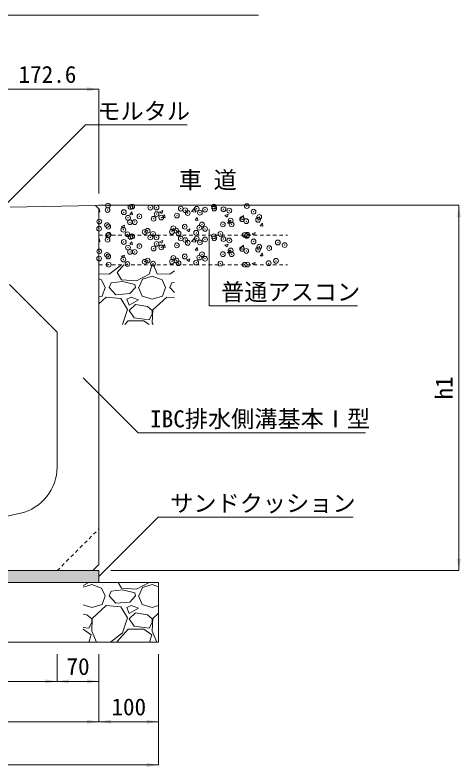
# Model space of a CAD drawing. Units: millimetres at full size. Extents: x 6872 to 78201, y -34623 to -7860.
# Drawn here: x 22926 to 23674, y -22117 to -20855 of the extents above; entities that cross this region are included whole.
import ezdxf
from ezdxf.enums import TextEntityAlignment as Align

# ---------------------------------------------------------------- set-up
doc = ezdxf.new("R2010")
doc.units = ezdxf.units.MM
doc.header["$LTSCALE"] = 16
doc.header["$PDMODE"] = 32
doc.header["$PDSIZE"] = 8
doc.linetypes.add('USER1', pattern=[0.675, 0.375, -0.3])
for name, color, linetype, lineweight in [('0_2', 7, 'Continuous', 20), ('寸法引出', 7, 'Continuous', 9), ('寸法線', 7, 'Continuous', 9), ('本体', 7, 'USER1', 9), ('ﾊｯﾁﾝｸﾞ', 7, 'Continuous', 5)]:
    doc.layers.add(name, color=color, linetype=linetype, lineweight=lineweight)
doc.styles.add('ＭＳ ゴシック', font='')
doc.styles.get('ＭＳ ゴシック').set_extended_font_data('MS Gothic')

# ---------------------------------------------------------------- blocks, each defined once
blk = doc.blocks.new('filled_arrow')
at = {"color": 0, "linetype": 'Continuous', "lineweight": -2}
blk.add_solid([(7.5, 1.25), (0, 0), (7.5, -1.25)], dxfattribs=at)

msp = doc.modelspace()

# ---------------------------------------------------------------- hatches: boundary and pattern name
at = {"layer": 'ﾊｯﾁﾝｸﾞ'}
msp.add_hatch(color=8, dxfattribs=at).paths.add_polyline_path([(23066.76, -21807.45), (23066.76, -21787.45), (22536.76, -21787.45), (22526.76, -21787.45), (22526.76, -21807.45)])

# ---------------------------------------------------------------- linework, layer by layer
at = {"layer": '0_2'}
for p, q in [((23060.76, -21174.57), (22917.76, -21177.34)), ((23060.76, -21174.57), (23066.76, -21174.45)), ((23060.76, -21174.57), (23066.76, -21180.45)), ((23066.76, -21174.45), (23384.41, -21174.45)), ((23066.76, -21180.45), (23066.76, -21777.45)), ((22916.76, -21307.45), (22996.76, -21387.45)), ((22996.76, -21613.42), (22996.76, -21387.45)), ((22526.76, -21787.45), (23066.76, -21787.45)), ((23056.76, -21787.45), (23066.76, -21777.45)), ((23066.76, -21787.45), (23066.76, -21807.45)), ((22426.76, -21807.45), (23166.76, -21807.45)), ((23166.76, -21907.45), (23166.76, -21807.45)), ((22426.76, -21907.45), (23166.76, -21907.45))]:
    msp.add_line(p, q, dxfattribs=at)
at = {"layer": '0_2', "linetype": 'USER1'}
for p, q in [((23066.76, -21224.45), (23382.84, -21224.45)), ((23066.76, -21274.45), (23382.84, -21274.45))]:
    msp.add_line(p, q, dxfattribs=at)
at = {"layer": '0_2'}
for centre, radius, start, end in [((22916.76, -21613.42), 80, 283.34233, 0), ((22796.76, -21107.45), 600, 256.65762, 283.34237)]:
    msp.add_arc(centre, radius, start, end, dxfattribs=at)
at = {"layer": '寸法引出'}
for p, q in [((22894.19, -20979.81), (23066.76, -20979.81)), ((23066.76, -21154.45), (23066.76, -20979.81)), ((22996.76, -21927.45), (22996.76, -21973.28)), ((22996.76, -21927.45), (22996.76, -21973.28)), ((23066.76, -21927.45), (23066.76, -21973.28)), ((23066.76, -21927.45), (23066.76, -22041.03)), ((23066.76, -21927.45), (23066.76, -22041.03)), ((23166.76, -21927.45), (23166.76, -22041.03)), ((23166.76, -21927.45), (23166.76, -22113.57)), ((22596.76, -21973.28), (22996.76, -21973.28)), ((22996.76, -21973.28), (23066.76, -21973.28)), ((22526.76, -22041.03), (23066.76, -22041.03)), ((23066.76, -22041.03), (23166.76, -22041.03)), ((22426.76, -22113.57), (23166.76, -22113.57))]:
    msp.add_line(p, q, dxfattribs=at)
at = {"layer": '寸法線'}
for p, q in [((23086.76, -21174.45), (23670.19, -21174.45)), ((23670.19, -21787.45), (23670.19, -21174.45)), ((23086.76, -21787.45), (23670.19, -21787.45))]:
    msp.add_line(p, q, dxfattribs=at)
for points in [[(22723.14, -21137.67), (22723.14, -20855.24), (23334.31, -20855.24)], [(22905.98, -21177.4), (23044.12, -21039.25), (23214.73, -21039.25)], [(23251.39, -21214.72), (23251.39, -21343.3), (23500.42, -21343.3)], [(23040.07, -21463.71), (23132.55, -21556.19), (23513.77, -21556.19)], [(23066.76, -21797.45), (23166.21, -21698.01), (23493.06, -21698.01)]]:
    msp.add_lwpolyline(points, dxfattribs=at)
at = {"layer": '本体'}
msp.add_line((22996.76, -21787.45), (23066.76, -21717.45), dxfattribs=at)
at = {"layer": 'ﾊｯﾁﾝｸﾞ'}
for p, q in [((23066.76, -21181.64), (23067.49, -21180.78)), ((23068.36, -21185.56), (23067.48, -21180.78)), ((23221.78, -21185.11), (23227.72, -21178.93)), ((23228.56, -21186.16), (23227.71, -21178.93)), ((23066.76, -21185.42), (23068.37, -21185.56)), ((23118.47, -21189.94), (23122.14, -21185.56)), ((23118.47, -21189.94), (23123.02, -21190.34)), ((23123.02, -21190.34), (23122.14, -21185.56)), ((23168.54, -21185.52), (23173.88, -21183.48)), ((23168.54, -21185.53), (23172.33, -21188.08)), ((23172.33, -21188.08), (23173.87, -21183.48)), ((23173.12, -21194.72), (23176.8, -21190.34)), ((23173.12, -21194.72), (23177.68, -21195.12)), ((23177.67, -21195.12), (23176.79, -21190.35)), ((23221.78, -21185.11), (23228.56, -21186.16)), ((23227.78, -21199.5), (23231.45, -21195.13)), ((23232.33, -21199.9), (23231.45, -21195.13)), ((23278.05, -21191.63), (23283.38, -21189.58)), ((23278.05, -21191.63), (23281.84, -21194.19)), ((23281.84, -21194.19), (23283.38, -21189.58)), ((23303.11, -21197.73), (23309.04, -21191.54)), ((23309.88, -21198.78), (23309.04, -21191.54)), ((23104.52, -21210.1), (23109.85, -21208.05)), ((23108.3, -21212.66), (23109.85, -21208.06)), ((23227.78, -21199.5), (23232.33, -21199.9)), ((23282.44, -21204.29), (23286.11, -21199.91)), ((23282.44, -21204.29), (23286.99, -21204.68)), ((23286.98, -21204.69), (23286.1, -21199.91)), ((23303.1, -21197.72), (23309.88, -21198.77)), ((23337.09, -21209.07), (23340.76, -21204.69)), ((23341.64, -21209.47), (23340.76, -21204.69)), ((23104.51, -21210.1), (23108.3, -21212.66)), ((23214.02, -21216.2), (23219.36, -21214.16)), ((23214.02, -21216.21), (23217.81, -21218.76)), ((23217.81, -21218.76), (23219.36, -21214.16)), ((23323.53, -21222.31), (23328.87, -21220.26)), ((23327.46, -21224.45), (23328.87, -21220.26)), ((23337.09, -21209.07), (23341.65, -21209.47)), ((23066.76, -21231.64), (23067.49, -21230.78)), ((23068.36, -21235.56), (23067.48, -21230.78)), ((23168.54, -21235.52), (23173.88, -21233.48)), ((23172.33, -21238.08), (23173.87, -21233.48)), ((23221.78, -21235.11), (23227.72, -21228.93)), ((23228.56, -21236.16), (23227.71, -21228.93)), ((23323.53, -21222.31), (23326.71, -21224.45)), ((23066.76, -21235.42), (23068.37, -21235.56)), ((23118.47, -21239.94), (23122.14, -21235.56)), ((23118.47, -21239.94), (23123.02, -21240.34)), ((23123.02, -21240.34), (23122.14, -21235.56)), ((23168.54, -21235.53), (23172.33, -21238.08)), ((23173.12, -21244.72), (23176.8, -21240.34)), ((23173.12, -21244.72), (23177.68, -21245.12)), ((23177.67, -21245.12), (23176.79, -21240.35)), ((23221.78, -21235.11), (23228.56, -21236.16)), ((23227.78, -21249.5), (23231.45, -21245.13)), ((23232.33, -21249.9), (23231.45, -21245.13)), ((23278.05, -21241.63), (23283.38, -21239.58)), ((23278.05, -21241.63), (23281.84, -21244.19)), ((23281.84, -21244.19), (23283.38, -21239.58)), ((23303.11, -21247.73), (23309.04, -21241.54)), ((23309.88, -21248.78), (23309.04, -21241.54)), ((23104.52, -21260.1), (23109.85, -21258.05)), ((23108.3, -21262.66), (23109.85, -21258.06)), ((23227.78, -21249.5), (23232.33, -21249.9)), ((23282.44, -21254.29), (23286.11, -21249.91)), ((23282.44, -21254.29), (23286.99, -21254.68)), ((23286.98, -21254.69), (23286.1, -21249.91)), ((23303.1, -21247.72), (23309.88, -21248.77)), ((23337.09, -21259.07), (23340.76, -21254.69)), ((23337.09, -21259.07), (23341.65, -21259.47)), ((23341.64, -21259.47), (23340.76, -21254.69)), ((23104.51, -21260.1), (23108.3, -21262.66)), ((23214.02, -21266.2), (23219.36, -21264.16)), ((23214.02, -21266.21), (23217.81, -21268.76)), ((23217.81, -21268.76), (23219.36, -21264.16)), ((23323.53, -21272.31), (23328.87, -21270.26)), ((23327.46, -21274.45), (23328.87, -21270.26)), ((23084.11, -21290.22), (23104.51, -21274.45)), ((23097.31, -21287.17), (23108.76, -21274.45)), ((23155.23, -21275.99), (23151.16, -21290.22)), ((23153, -21274.45), (23155.23, -21275.99)), ((23158.16, -21274.45), (23164.37, -21289.2)), ((23323.53, -21272.31), (23326.71, -21274.45)), ((23066.76, -21289.39), (23084.11, -21290.22)), ((23104.43, -21299.36), (23097.31, -21287.17)), ((23151.16, -21290.22), (23129.83, -21301.39)), ((23139.99, -21298.35), (23156.24, -21293.27)), ((23156.24, -21293.27), (23172.5, -21299.36)), ((23164.37, -21289.2), (23185.71, -21290.22)), ((23185.71, -21290.22), (23193.21, -21284.42)), ((23066.76, -21297.81), (23070.9, -21299.36)), ((23070.9, -21299.36), (23076.99, -21312.57)), ((23084.11, -21312.57), (23087.15, -21304.44)), ((23106.46, -21302.41), (23087.15, -21304.44)), ((23129.83, -21301.39), (23104.43, -21299.36)), ((23126.78, -21307.49), (23106.46, -21302.41)), ((23127.79, -21312.57), (23126.78, -21307.49)), ((23133.89, -21312.57), (23139.99, -21298.35)), ((23172.5, -21299.36), (23178.59, -21312.57)), ((23185.71, -21312.57), (23188.75, -21304.44)), ((23193.21, -21303.97), (23188.75, -21304.44)), ((23071.91, -21326.79), (23076.99, -21312.57)), ((23095.28, -21324.76), (23084.11, -21312.57)), ((23127.79, -21312.57), (23118.65, -21322.73)), ((23132.87, -21312.57), (23138.97, -21326.79)), ((23173.51, -21326.79), (23178.59, -21312.57)), ((23193.21, -21320.76), (23185.71, -21312.57)), ((23066.76, -21328.31), (23071.91, -21326.79)), ((23079.03, -21328.83), (23066.76, -21340.02)), ((23103.41, -21330.86), (23079.03, -21328.83)), ((23118.65, -21322.73), (23095.28, -21324.76)), ((23114.59, -21349.15), (23103.41, -21330.86)), ((23120.68, -21328.83), (23113.57, -21331.87)), ((23113.57, -21331.87), (23117.63, -21342.03)), ((23117.63, -21342.03), (23132.87, -21332.89)), ((23132.87, -21332.89), (23120.68, -21328.83)), ((23138.97, -21326.79), (23156.24, -21331.87)), ((23156.24, -21331.87), (23173.51, -21326.79)), ((23180.63, -21328.83), (23157.26, -21350.16)), ((23193.21, -21329.87), (23180.63, -21328.83)), ((23127.79, -21341.02), (23117.63, -21351.18)), ((23148.11, -21344.07), (23127.79, -21341.02)), ((23156.24, -21351.18), (23148.11, -21344.07)), ((23106.49, -21374.46), (23114.59, -21349.15)), ((23117.63, -21351.18), (23125.76, -21363.37)), ((23151.16, -21366.42), (23156.24, -21357.27)), ((23157.26, -21350.16), (23156.24, -21371.5)), ((23156.24, -21357.27), (23156.24, -21351.18)), ((23110.19, -21374.46), (23115.6, -21368.45)), ((23115.6, -21368.45), (23142.02, -21368.45)), ((23125.76, -21363.37), (23151.16, -21366.42)), ((23142.02, -21368.45), (23150.7, -21374.46)), ((23156.24, -21371.5), (23157.49, -21374.46)), ((23049.56, -21807.62), (23040.24, -21812.5)), ((23040.24, -21815.17), (23054.64, -21810.67)), ((23049.61, -21807.45), (23049.56, -21807.62)), ((23054.64, -21810.67), (23070.9, -21816.77)), ((23080.58, -21807.45), (23084.11, -21807.62)), ((23084.11, -21807.62), (23084.32, -21807.45)), ((23104.43, -21816.77), (23098.99, -21807.45)), ((23151.16, -21807.62), (23129.83, -21818.8)), ((23139.99, -21815.75), (23156.24, -21810.67)), ((23151.21, -21807.45), (23151.16, -21807.62)), ((23156.24, -21810.67), (23166.76, -21814.61)), ((23070.9, -21816.77), (23076.99, -21829.97)), ((23084.11, -21829.97), (23087.15, -21821.85)), ((23106.46, -21819.81), (23087.15, -21821.85)), ((23129.83, -21818.8), (23104.43, -21816.77)), ((23126.78, -21824.89), (23106.46, -21819.81)), ((23127.79, -21829.97), (23126.78, -21824.89)), ((23133.89, -21829.97), (23139.99, -21815.75)), ((23071.91, -21844.2), (23076.99, -21829.97)), ((23095.28, -21842.17), (23084.11, -21829.97)), ((23127.79, -21829.97), (23118.65, -21840.13)), ((23132.87, -21829.97), (23138.97, -21844.2)), ((23040.24, -21845.04), (23054.64, -21849.28)), ((23054.64, -21849.28), (23071.91, -21844.2)), ((23079.03, -21846.23), (23055.66, -21867.57)), ((23103.41, -21848.26), (23079.03, -21846.23)), ((23118.65, -21840.13), (23095.28, -21842.17)), ((23114.59, -21866.55), (23103.41, -21848.26)), ((23120.68, -21846.23), (23113.57, -21849.28)), ((23113.57, -21849.28), (23117.63, -21859.44)), ((23117.63, -21859.44), (23132.87, -21850.29)), ((23132.87, -21850.29), (23120.68, -21846.23)), ((23138.97, -21844.2), (23156.24, -21849.28)), ((23156.24, -21849.28), (23166.76, -21846.18)), ((23046.51, -21861.47), (23040.24, -21860.53)), ((23054.64, -21868.58), (23046.51, -21861.47)), ((23127.79, -21858.42), (23117.63, -21868.58)), ((23148.11, -21861.47), (23127.79, -21858.42)), ((23156.24, -21868.58), (23148.11, -21861.47)), ((23166.76, -21858.89), (23157.26, -21867.57)), ((23049.56, -21883.82), (23054.64, -21874.68)), ((23055.66, -21867.57), (23054.64, -21888.9)), ((23054.64, -21874.68), (23054.64, -21868.58)), ((23106.46, -21891.95), (23114.59, -21866.55)), ((23117.63, -21868.58), (23125.76, -21880.77)), ((23151.16, -21883.82), (23156.24, -21874.68)), ((23157.26, -21867.57), (23156.24, -21888.9)), ((23156.24, -21874.68), (23156.24, -21868.58)), ((23040.24, -21882.7), (23049.56, -21883.82)), ((23040.24, -21885.85), (23040.42, -21885.85)), ((23040.42, -21885.85), (23053.63, -21895)), ((23054.64, -21888.9), (23062.45, -21907.45)), ((23097.31, -21906.17), (23115.6, -21885.85)), ((23115.6, -21885.85), (23142.02, -21885.85)), ((23125.76, -21880.77), (23151.16, -21883.82)), ((23142.02, -21885.85), (23155.23, -21895)), ((23156.24, -21888.9), (23164.05, -21907.45)), ((23053.63, -21895), (23050.07, -21907.45)), ((23086.39, -21907.45), (23106.46, -21891.95)), ((23155.23, -21895), (23151.67, -21907.45)), ((23098.06, -21907.45), (23097.31, -21906.17))]:
    msp.add_line(p, q, dxfattribs=at)
for p in [(23081.18, -21182.32), (23081.88, -21174.9), (23108.47, -21186.01), (23119.67, -21177.44), (23122.56, -21176.62), (23152.91, -21178.38), (23163.24, -21178.33), (23203.91, -21180.05), (23211.55, -21182.86), (23230.63, -21180.35), (23235.94, -21186.85), (23244.59, -21181.77), (23259.49, -21176.55), (23260.05, -21179.85), (23275.51, -21181.13), (23285.27, -21183.49), (23314.64, -21175.77), (23325.95, -21185.21), (23115.49, -21195.51), (23134.57, -21192.99), (23158.32, -21197.09), (23163.43, -21189.19), (23171.17, -21195.11), (23197.45, -21191.72), (23215.61, -21187.48), (23306.64, -21197.76), (23333.59, -21198.89), (23335.5, -21193.96), (23067.37, -21201.84), (23080.26, -21207.68), (23082.29, -21210.36), (23118.75, -21202.8), (23126.73, -21202.74), (23210.58, -21210.4), (23235.01, -21212.21), (23239.44, -21206.6), (23274.59, -21206.5), (23287.57, -21200.27), (23289.15, -21206.52), (23313.71, -21201.13), (23067.04, -21213.83), (23081.88, -21224.9), (23083.11, -21224.07), (23107.72, -21215.55), (23114.52, -21223.05), (23143.38, -21219.25), (23148.4, -21217.27), (23157.4, -21222.46), (23189.08, -21218.99), (23191.51, -21212.91), (23196.52, -21217.09), (23200.27, -21221.78), (23229.75, -21220.71), (23244.71, -21214.15), (23270.43, -21222.43), (23311.11, -21224.15), (23315.46, -21224.01), (23081.18, -21232.31), (23108.47, -21236.01), (23119.67, -21227.44), (23122.56, -21226.62), (23152.91, -21228.38), (23163.24, -21228.33), (23203.91, -21230.05), (23211.55, -21232.86), (23215.61, -21237.48), (23230.63, -21230.35), (23235.94, -21236.85), (23244.59, -21231.77), (23259.49, -21226.55), (23260.05, -21229.85), (23275.51, -21231.13), (23285.27, -21233.49), (23314.64, -21225.77), (23325.95, -21235.21), (23366.62, -21236.93), (23115.49, -21245.5), (23134.57, -21242.99), (23158.32, -21247.09), (23163.43, -21239.19), (23171.17, -21245.11), (23197.45, -21241.72), (23287.57, -21250.27), (23306.64, -21247.75), (23333.59, -21248.89), (23335.5, -21243.96), (23352.2, -21246.26), (23378.03, -21241.26), (23067.37, -21251.84), (23080.26, -21257.68), (23082.29, -21260.36), (23118.75, -21252.8), (23126.73, -21252.74), (23191.51, -21262.91), (23210.58, -21260.4), (23235.01, -21262.21), (23239.44, -21256.6), (23274.59, -21256.5), (23289.15, -21256.52), (23313.71, -21251.13), (23067.04, -21263.83), (23083.11, -21274.07), (23107.72, -21265.55), (23114.52, -21273.05), (23143.38, -21269.25), (23148.4, -21267.27), (23157.4, -21272.46), (23189.08, -21268.99), (23196.52, -21267.09), (23200.27, -21271.77), (23229.75, -21270.71), (23244.71, -21264.15), (23270.43, -21272.43), (23311.11, -21274.15), (23315.46, -21274.01), (23351.27, -21271.62), (23363.58, -21267.67)]:
    msp.add_point(p, dxfattribs=at)

# ---------------------------------------------------------------- block references
at = {"layer": '寸法引出', "xscale": 2.67, "yscale": 2.67, "rotation": 180}
for p in [(23066.76, -20979.81), (22996.76, -21973.28), (23066.76, -21973.28), (23066.76, -22041.03), (23166.76, -22041.03), (23166.76, -22113.57)]:
    msp.add_blockref('filled_arrow', p, dxfattribs=at)
at = {"layer": '寸法引出', "xscale": 2.67, "yscale": 2.67}
for p in [(22996.76, -21973.28), (23066.76, -22041.03)]:
    msp.add_blockref('filled_arrow', p, dxfattribs=at)
at = {"layer": '寸法線'}
for p, xscale, yscale, rotation in [((23670.19, -21174.45), 2.67, 2.67, 270), ((23251.39, -21214.72), 0.133, 0.133, 270), ((23040.07, -21463.71), 0.133, 0.133, 315), ((23670.19, -21787.45), 2.67, 2.67, 90), ((23066.76, -21797.45), 0.133, 0.133, 45)]:
    msp.add_blockref('filled_arrow', p, dxfattribs=dict(at, xscale=xscale, yscale=yscale, rotation=rotation))

# ---------------------------------------------------------------- texts
at = {"layer": '0_2', "style": 'ＭＳ ゴシック'}
msp.add_text('車 道', height=28.48, dxfattribs=at).set_placement((23200.72, -21154.79), align=Align.BOTTOM_LEFT)
at = {"layer": '寸法引出', "style": 'ＭＳ ゴシック'}
for s, p in [('172.6', (22980.48, -20954.81)), ('70', (23031.76, -21948.28)), ('100', (23116.76, -22016.03))]:
    msp.add_text(s, height=28.48, dxfattribs=at).set_placement(p, align=Align.MIDDLE_CENTER)
at = {"layer": '寸法線', "style": 'ＭＳ ゴシック'}
for s, p in [('モルタル', (23064.12, -21002.19)), ('普通アスコン', (23271.39, -21305.63)), ('IBC排水側溝基本Ⅰ型', (23152.55, -21518.52)), ('サンドクッション', (23186.21, -21660.18))]:
    msp.add_text(s, height=28.48, dxfattribs=at).set_placement(p, align=Align.TOP_LEFT)
msp.add_text('h1', height=28.48, rotation=90, dxfattribs=at).set_placement((23645.19, -21480.95), align=Align.MIDDLE_CENTER)

doc.saveas('drawing.dxf')
